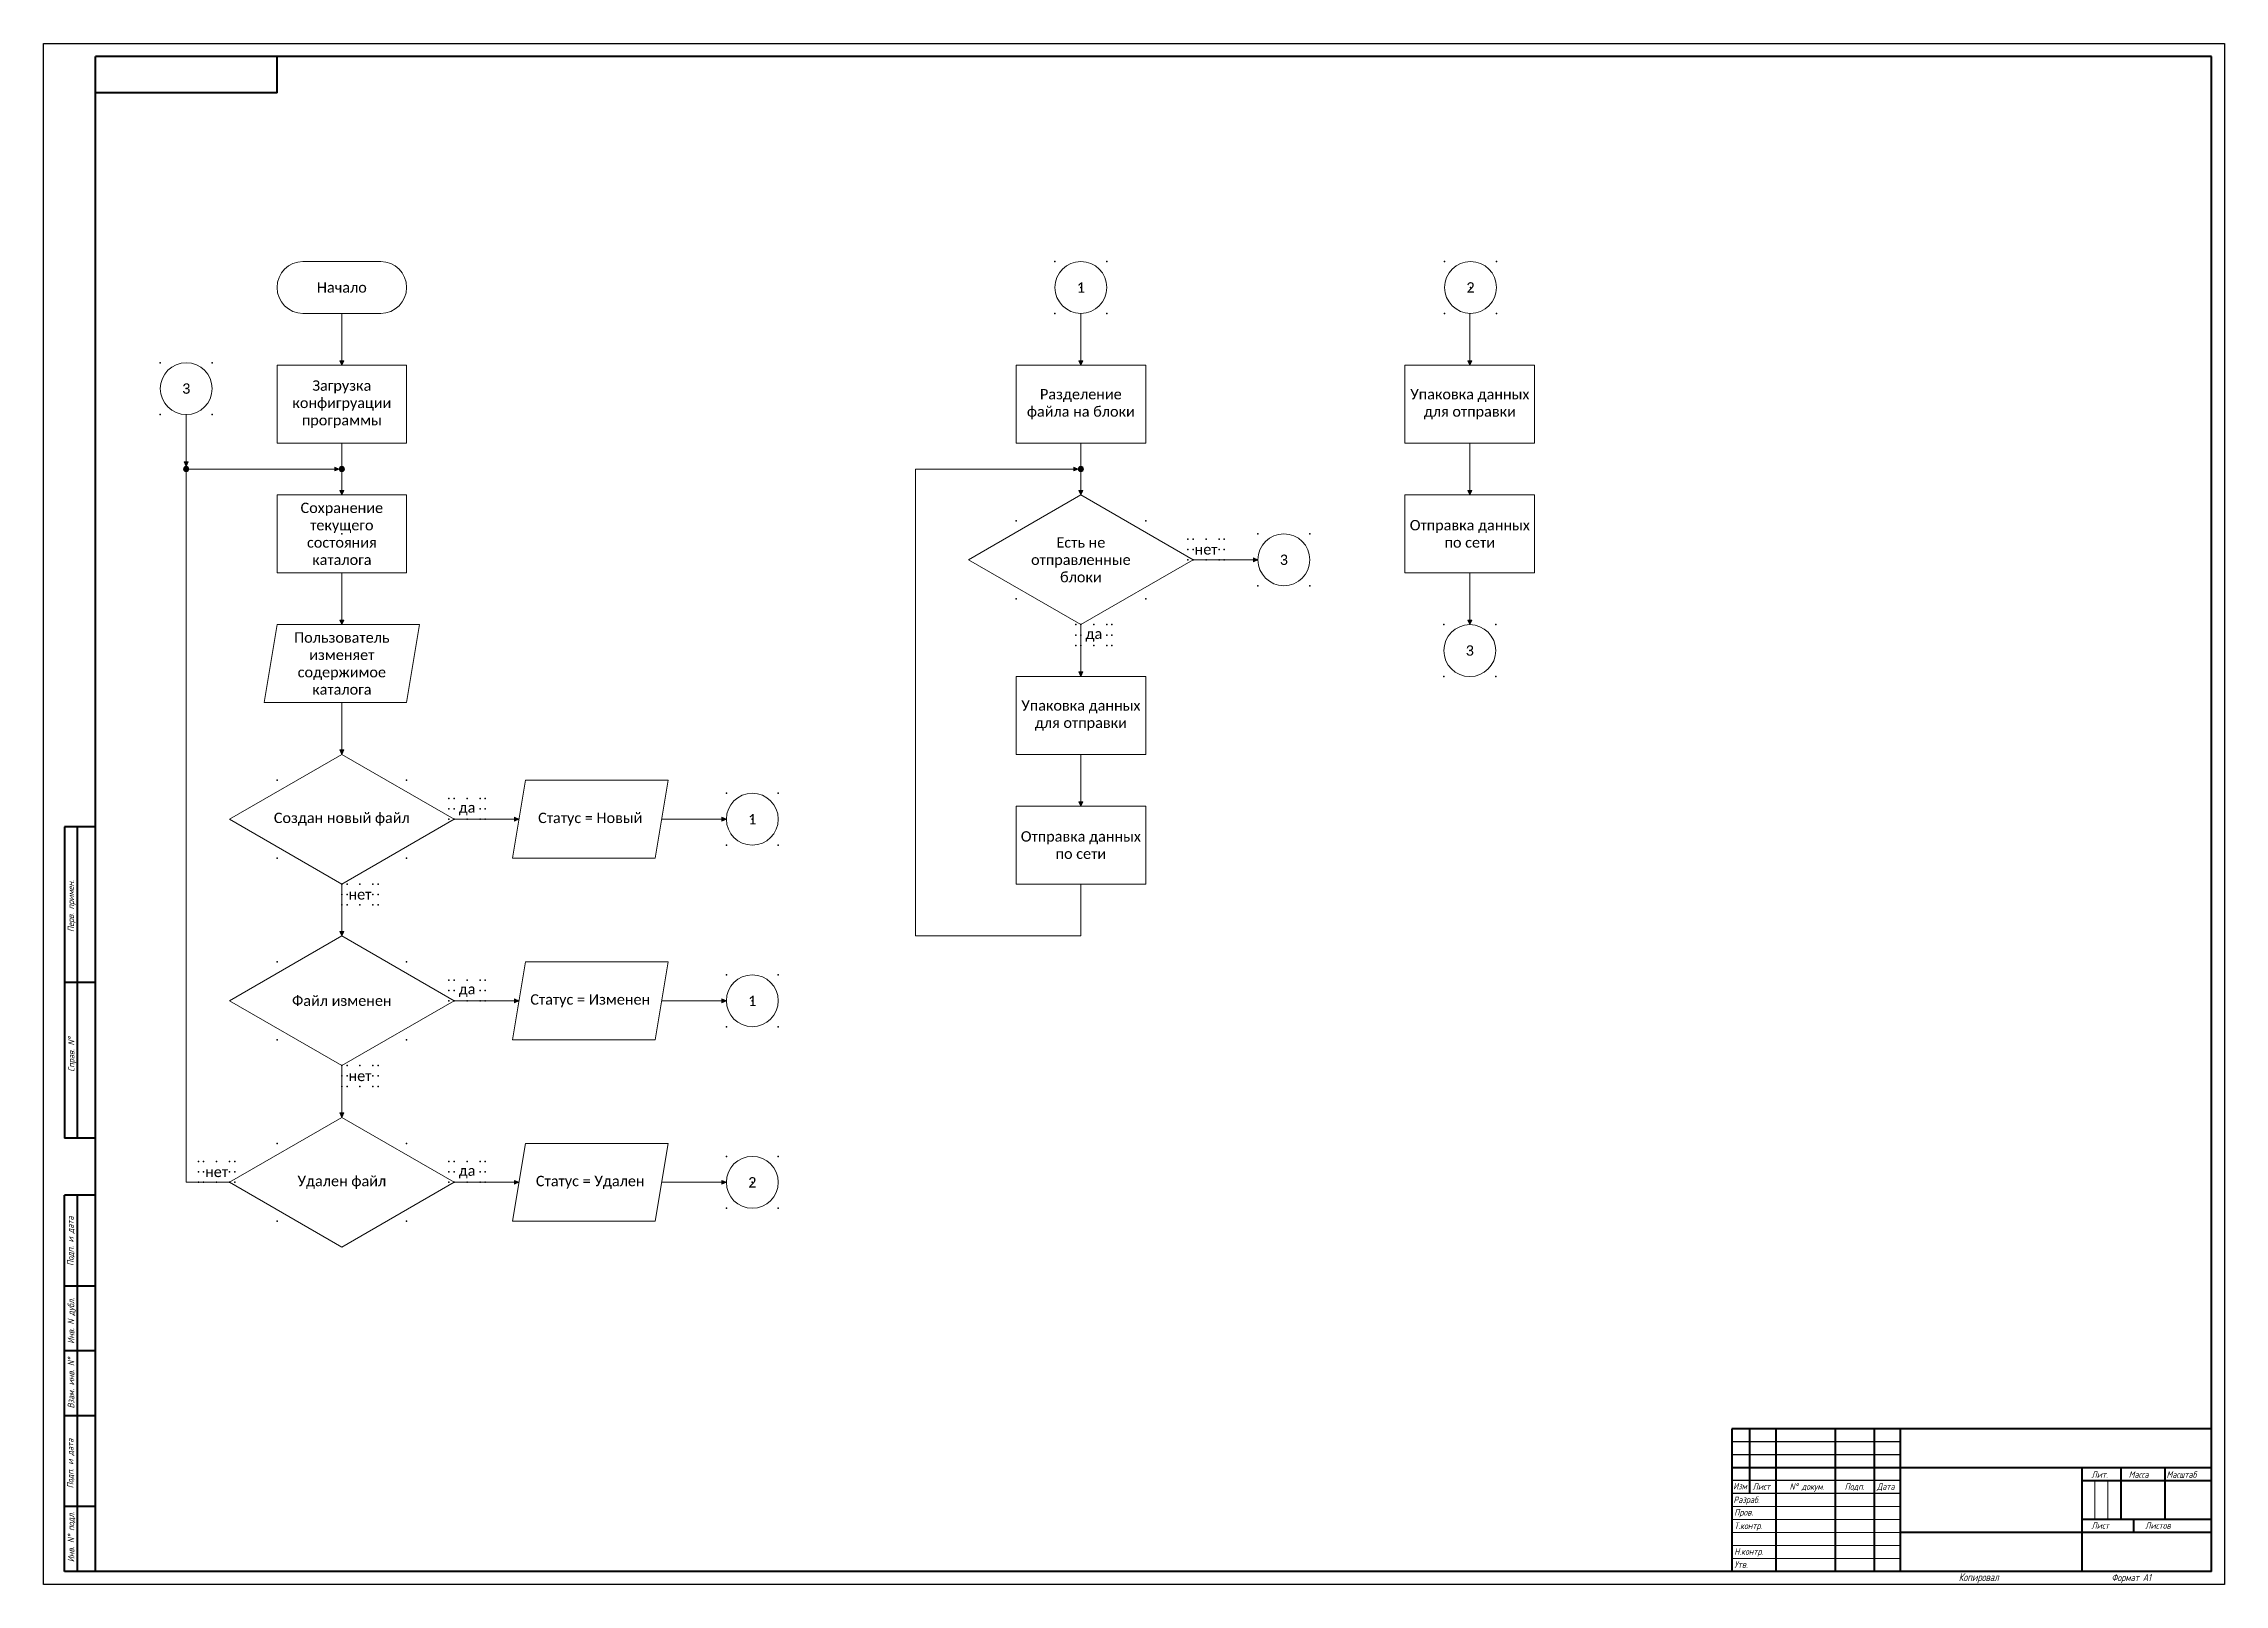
# Model space of a CAD drawing. Extents: x -285 to 556, y -1314 to -720.
import ezdxf

# ---------------------------------------------------------------- set-up
doc = ezdxf.new("R2010")
doc.units = 0
doc.header["$MEASUREMENT"] = 0
doc.layers.get('0').update_dxf_attribs({"linetype": 'CONTINUOUS'})
doc.layers.add('KONTUR', color=7, linetype='CONTINUOUS')
doc.layers.add('Невидимка', color=131, linetype='CONTINUOUS', plot=False)
for name, color, linetype, lineweight in [('Основная', 7, 'CONTINUOUS', 40), ('Схема', 50, 'CONTINUOUS', 20), ('текст', 7, 'CONTINUOUS', 30), ('тонкая', 7, 'CONTINUOUS', 20)]:
    doc.layers.add(name, color=color, linetype=linetype, lineweight=lineweight)
doc.styles.add('стиль1', font='romans.shx', dxfattribs={"width": 0.75, "oblique": 15, "height": 3.5})

msp = doc.modelspace()

# ---------------------------------------------------------------- hatches: boundary and pattern name
at = {"layer": 'Схема'}
h = msp.add_hatch(color=256, dxfattribs=at)
h.dxf.hatch_style = 1
h.paths.add_polyline_path([(-169.51, -842.43), (-170.26, -842.43), (-170.26, -844.18)])
h.paths.add_polyline_path([(-170.26, -842.43), (-171.01, -842.43), (-170.26, -844.18)])
h = msp.add_hatch(color=256, dxfattribs=at)
h.dxf.hatch_style = 1
h.paths.add_polyline_path([(115.49, -842.43), (114.74, -842.43), (114.74, -844.18)])
h.paths.add_polyline_path([(114.74, -842.43), (113.99, -842.43), (114.74, -844.18)])
h = msp.add_hatch(color=256, dxfattribs=at)
h.dxf.hatch_style = 1
h.paths.add_polyline_path([(265.49, -842.43), (264.74, -842.43), (264.74, -844.18)])
h.paths.add_polyline_path([(264.74, -842.43), (263.99, -842.43), (264.74, -844.18)])
h = msp.add_hatch(color=256, dxfattribs=at)
h.dxf.hatch_style = 1
h.paths.add_polyline_path([(-229.51, -881.43), (-230.26, -881.43), (-230.26, -883.18)])
h.paths.add_polyline_path([(-230.26, -881.43), (-231.01, -881.43), (-230.26, -883.18)])
h = msp.add_hatch(color=256, dxfattribs=at)
h.dxf.hatch_style = 1
h.paths.add_polyline_path([(-230.26, -883.18), (-230.26, -885.18, 0.414214), (-229.26, -884.18, 0.414214)])
h.paths.add_polyline_path([(-230.26, -883.18, 0.414214), (-231.26, -884.18, 0.414214), (-230.26, -885.18)])
h = msp.add_hatch(color=256, dxfattribs=at)
h.dxf.hatch_style = 1
h.paths.add_polyline_path([(-173.01, -883.43), (-173.01, -884.18), (-171.26, -884.18)])
h.paths.add_polyline_path([(-173.01, -884.18), (-173.01, -884.93), (-171.26, -884.18)])
h = msp.add_hatch(color=256, dxfattribs=at)
h.dxf.hatch_style = 1
h.paths.add_polyline_path([(-170.26, -883.18), (-170.26, -885.18, 0.414214), (-169.26, -884.18, 0.414214)])
h.paths.add_polyline_path([(-170.26, -883.18, 0.414214), (-171.26, -884.18, 0.414214), (-170.26, -885.18)])
h = msp.add_hatch(color=256, dxfattribs=at)
h.dxf.hatch_style = 1
h.paths.add_polyline_path([(111.99, -883.43), (111.99, -884.18), (113.74, -884.18)])
h.paths.add_polyline_path([(111.99, -884.18), (111.99, -884.93), (113.74, -884.18)])
h = msp.add_hatch(color=256, dxfattribs=at)
h.dxf.hatch_style = 1
h.paths.add_polyline_path([(114.74, -883.18), (114.74, -885.18, 0.414214), (115.74, -884.18, 0.414214)])
h.paths.add_polyline_path([(114.74, -883.18, 0.414214), (113.74, -884.18, 0.414214), (114.74, -885.18)])
h = msp.add_hatch(color=256, dxfattribs=at)
h.dxf.hatch_style = 1
h.paths.add_polyline_path([(-169.51, -892.43), (-170.26, -892.43), (-170.26, -894.18)])
h.paths.add_polyline_path([(-170.26, -892.43), (-171.01, -892.43), (-170.26, -894.18)])
h = msp.add_hatch(color=256, dxfattribs=at)
h.dxf.hatch_style = 1
h.paths.add_polyline_path([(115.49, -892.43), (114.74, -892.43), (114.74, -894.18)])
h.paths.add_polyline_path([(114.74, -892.43), (113.99, -892.43), (114.74, -894.18)])
h = msp.add_hatch(color=256, dxfattribs=at)
h.dxf.hatch_style = 1
h.paths.add_polyline_path([(265.49, -892.43), (264.74, -892.43), (264.74, -894.18)])
h.paths.add_polyline_path([(264.74, -892.43), (263.99, -892.43), (264.74, -894.18)])
h = msp.add_hatch(color=256, dxfattribs=at)
h.dxf.hatch_style = 1
h.paths.add_polyline_path([(181.29, -918.43), (181.29, -919.18), (183.04, -919.18)])
h.paths.add_polyline_path([(181.29, -919.18), (181.29, -919.93), (183.04, -919.18)])
h = msp.add_hatch(color=256, dxfattribs=at)
h.dxf.hatch_style = 1
h.paths.add_polyline_path([(-169.51, -942.43), (-170.26, -942.43), (-170.26, -944.18)])
h.paths.add_polyline_path([(-170.26, -942.43), (-171.01, -942.43), (-170.26, -944.18)])
h = msp.add_hatch(color=256, dxfattribs=at)
h.dxf.hatch_style = 1
h.paths.add_polyline_path([(265.49, -942.43), (264.74, -942.43), (264.74, -944.18)])
h.paths.add_polyline_path([(264.74, -942.43), (263.99, -942.43), (264.74, -944.18)])
h = msp.add_hatch(color=256, dxfattribs=at)
h.dxf.hatch_style = 1
h.paths.add_polyline_path([(115.49, -962.43), (114.74, -962.43), (114.74, -964.18)])
h.paths.add_polyline_path([(114.74, -962.43), (113.99, -962.43), (114.74, -964.18)])
h = msp.add_hatch(color=256, dxfattribs=at)
h.dxf.hatch_style = 1
h.paths.add_polyline_path([(-169.51, -992.43), (-170.26, -992.43), (-170.26, -994.18)])
h.paths.add_polyline_path([(-170.26, -992.43), (-171.01, -992.43), (-170.26, -994.18)])
h = msp.add_hatch(color=256, dxfattribs=at)
h.dxf.hatch_style = 1
h.paths.add_polyline_path([(115.49, -1012.43), (114.74, -1012.43), (114.74, -1014.18)])
h.paths.add_polyline_path([(114.74, -1012.43), (113.99, -1012.43), (114.74, -1014.18)])
h = msp.add_hatch(color=256, dxfattribs=at)
h.dxf.hatch_style = 1
h.paths.add_polyline_path([(-103.71, -1018.43), (-103.71, -1019.18), (-101.96, -1019.18)])
h.paths.add_polyline_path([(-103.71, -1019.18), (-103.71, -1019.93), (-101.96, -1019.18)])
h = msp.add_hatch(color=256, dxfattribs=at)
h.dxf.hatch_style = 1
h.paths.add_polyline_path([(-23.71, -1018.43), (-23.71, -1019.18), (-21.96, -1019.18)])
h.paths.add_polyline_path([(-23.71, -1019.18), (-23.71, -1019.93), (-21.96, -1019.18)])
h = msp.add_hatch(color=256, dxfattribs=at)
h.dxf.hatch_style = 1
h.paths.add_polyline_path([(-169.51, -1062.43), (-170.26, -1062.43), (-170.26, -1064.18)])
h.paths.add_polyline_path([(-170.26, -1062.43), (-171.01, -1062.43), (-170.26, -1064.18)])
h = msp.add_hatch(color=256, dxfattribs=at)
h.dxf.hatch_style = 1
h.paths.add_polyline_path([(-103.71, -1088.43), (-103.71, -1089.18), (-101.96, -1089.18)])
h.paths.add_polyline_path([(-103.71, -1089.18), (-103.71, -1089.93), (-101.96, -1089.18)])
h = msp.add_hatch(color=256, dxfattribs=at)
h.dxf.hatch_style = 1
h.paths.add_polyline_path([(-23.71, -1088.43), (-23.71, -1089.18), (-21.96, -1089.18)])
h.paths.add_polyline_path([(-23.71, -1089.18), (-23.71, -1089.93), (-21.96, -1089.18)])
h = msp.add_hatch(color=256, dxfattribs=at)
h.dxf.hatch_style = 1
h.paths.add_polyline_path([(-169.51, -1132.43), (-170.26, -1132.43), (-170.26, -1134.18)])
h.paths.add_polyline_path([(-170.26, -1132.43), (-171.01, -1132.43), (-170.26, -1134.18)])
h = msp.add_hatch(color=256, dxfattribs=at)
h.dxf.hatch_style = 1
h.paths.add_polyline_path([(-103.71, -1158.43), (-103.71, -1159.18), (-101.96, -1159.18)])
h.paths.add_polyline_path([(-103.71, -1159.18), (-103.71, -1159.93), (-101.96, -1159.18)])
h = msp.add_hatch(color=256, dxfattribs=at)
h.dxf.hatch_style = 1
h.paths.add_polyline_path([(-23.71, -1158.43), (-23.71, -1159.18), (-21.96, -1159.18)])
h.paths.add_polyline_path([(-23.71, -1159.18), (-23.71, -1159.93), (-21.96, -1159.18)])

# ---------------------------------------------------------------- linework, layer by layer
for p, q in [((430.74, -1259.18), (365.74, -1259.18)), ((430.74, -1264.18), (365.74, -1264.18)), ((430.74, -1274.18), (365.74, -1274.18)), ((430.74, -1279.18), (365.74, -1279.18)), ((500.74, -1309.18), (500.74, -1309.18))]:
    msp.add_line(p, q)
at = {"layer": 'KONTUR'}
for p, q in [((-285.26, -1314.18), (-285.26, -720.18)), ((-285.26, -720.18), (555.74, -720.18)), ((555.74, -720.18), (555.74, -1314.18)), ((555.74, -1314.18), (-285.26, -1314.18))]:
    msp.add_line(p, q, dxfattribs=at)
at = {"layer": 'Невидимка'}
for p in [(104.74, -804.18), (124.74, -804.18), (255.02, -804.18), (275.02, -804.18), (114.74, -814.18), (114.74, -814.18), (265.02, -814.18), (265.02, -814.18), (104.74, -824.18), (124.74, -824.18), (255.02, -824.18), (275.02, -824.18), (-240.26, -843.18), (-220.26, -843.18), (-230.26, -853.18), (-230.26, -853.18), (-240.26, -863.18), (-220.26, -863.18), (89.74, -904.18), (139.74, -904.18), (-170.26, -909.18), (156.04, -911.18), (156.04, -915.18), (158.04, -911.18), (158.04, -915.18), (163.04, -911.18), (168.04, -911.18), (168.04, -915.18), (170.04, -911.18), (170.04, -915.18), (183.04, -909.18), (203.04, -909.18), (114.74, -919.18), (156.04, -919.18), (158.04, -919.18), (163.04, -919.18), (168.04, -919.18), (170.04, -919.18), (193.04, -919.18), (193.04, -919.18), (183.04, -929.18), (203.04, -929.18), (89.74, -934.18), (139.74, -934.18), (112.74, -944.18), (112.74, -948.18), (114.74, -944.18), (114.74, -948.18), (119.74, -944.18), (124.74, -944.18), (124.74, -948.18), (126.74, -944.18), (126.74, -948.18), (254.74, -944.18), (274.74, -944.18), (112.74, -952.18), (114.74, -952.18), (119.74, -952.18), (124.74, -952.18), (126.74, -952.18), (264.74, -954.18), (264.74, -954.18), (254.74, -964.18), (274.74, -964.18), (-195.26, -1004.18), (-145.26, -1004.18), (-21.96, -1009.18), (-1.96, -1009.18), (-128.96, -1011.18), (-128.96, -1015.18), (-126.96, -1011.18), (-126.96, -1015.18), (-121.96, -1011.18), (-116.96, -1011.18), (-116.96, -1015.18), (-114.96, -1011.18), (-114.96, -1015.18), (-170.26, -1019.18), (-128.96, -1019.18), (-126.96, -1019.18), (-121.96, -1019.18), (-116.96, -1019.18), (-114.96, -1019.18), (-11.96, -1019.18), (-11.96, -1019.18), (-195.26, -1034.18), (-145.26, -1034.18), (-21.96, -1029.18), (-1.96, -1029.18), (-170.26, -1044.18), (-170.26, -1048.18), (-168.26, -1044.18), (-168.26, -1048.18), (-163.26, -1044.18), (-158.26, -1044.18), (-158.26, -1048.18), (-156.26, -1044.18), (-156.26, -1048.18), (-170.26, -1052.18), (-168.26, -1052.18), (-163.26, -1052.18), (-158.26, -1052.18), (-156.26, -1052.18), (-195.26, -1074.18), (-145.26, -1074.18), (-128.96, -1081.18), (-126.96, -1081.18), (-121.96, -1081.18), (-116.96, -1081.18), (-114.96, -1081.18), (-21.96, -1079.18), (-1.96, -1079.18), (-170.26, -1089.18), (-128.96, -1085.18), (-128.96, -1089.18), (-126.96, -1085.18), (-126.96, -1089.18), (-121.96, -1089.18), (-116.96, -1085.18), (-116.96, -1089.18), (-114.96, -1085.18), (-114.96, -1089.18), (-11.96, -1089.18), (-11.96, -1089.18), (-21.96, -1099.18), (-1.96, -1099.18), (-195.26, -1104.18), (-145.26, -1104.18), (-170.26, -1114.18), (-170.26, -1118.18), (-168.26, -1114.18), (-168.26, -1118.18), (-163.26, -1114.18), (-158.26, -1114.18), (-158.26, -1118.18), (-156.26, -1114.18), (-156.26, -1118.18), (-170.26, -1122.18), (-168.26, -1122.18), (-163.26, -1122.18), (-158.26, -1122.18), (-156.26, -1122.18), (-225.57, -1151.18), (-223.57, -1151.18), (-218.57, -1151.18), (-213.57, -1151.18), (-211.57, -1151.18), (-195.26, -1144.18), (-145.26, -1144.18), (-128.96, -1151.18), (-126.96, -1151.18), (-121.96, -1151.18), (-116.96, -1151.18), (-114.96, -1151.18), (-21.96, -1149.18), (-1.96, -1149.18), (-225.57, -1155.18), (-225.57, -1159.18), (-223.57, -1155.18), (-223.57, -1159.18), (-218.57, -1159.18), (-213.57, -1155.18), (-213.57, -1159.18), (-211.57, -1155.18), (-211.57, -1159.18), (-170.26, -1159.18), (-128.96, -1155.18), (-128.96, -1159.18), (-126.96, -1155.18), (-126.96, -1159.18), (-121.96, -1159.18), (-116.96, -1155.18), (-116.96, -1159.18), (-114.96, -1155.18), (-114.96, -1159.18), (-11.96, -1159.18), (-11.96, -1159.18), (-195.26, -1174.18), (-145.26, -1174.18), (-21.96, -1169.18), (-1.96, -1169.18)]:
    msp.add_point(p, dxfattribs=at)
at = {"layer": 'Основная'}
for p, q in [((-265.26, -1269.18), (-265.26, -725.18)), ((550.74, -725.18), (-265.26, -725.18)), ((-195.26, -739.18), (-195.26, -725.18)), ((550.74, -1309.18), (550.74, -725.18)), ((-195.26, -739.18), (-265.26, -739.18)), ((-277.26, -1022.18), (-277.26, -1142.18)), ((-265.26, -1022.18), (-277.26, -1022.18)), ((-272.26, -1142.18), (-272.26, -1022.18)), ((-265.26, -1082.18), (-277.26, -1082.18)), ((-265.26, -1142.18), (-277.26, -1142.18)), ((-277.26, -1309.18), (-277.26, -1164.18)), ((-265.26, -1164.18), (-277.26, -1164.18)), ((-272.26, -1309.18), (-272.26, -1164.18)), ((-265.26, -1199.18), (-277.26, -1199.18)), ((-265.26, -1224.18), (-277.26, -1224.18)), ((-265.26, -1249.18), (-277.26, -1249.18)), ((365.74, -1254.18), (365.74, -1309.18)), ((550.74, -1254.18), (365.74, -1254.18)), ((372.74, -1279.18), (372.74, -1254.18)), ((382.74, -1254.18), (382.74, -1309.18)), ((405.74, -1309.18), (405.74, -1254.18)), ((420.74, -1254.18), (420.74, -1309.18)), ((430.74, -1254.18), (430.74, -1309.18)), ((-265.26, -1309.18), (-265.26, -1269.18)), ((365.74, -1269.18), (550.74, -1269.18)), ((500.74, -1269.18), (500.74, -1309.18)), ((515.74, -1269.18), (515.74, -1289.18)), ((532.74, -1269.18), (532.74, -1289.18)), ((500.74, -1274.18), (550.74, -1274.18)), ((-265.26, -1284.18), (-277.26, -1284.18)), ((550.74, -1294.18), (430.74, -1294.18)), ((550.74, -1289.18), (500.74, -1289.18)), ((520.74, -1289.18), (520.74, -1294.18)), ((550.74, -1309.18), (-277.26, -1309.18))]:
    msp.add_line(p, q, dxfattribs=at)
at = {"layer": 'Схема'}
for p, q in [((-185.26, -804.18), (-155.26, -804.18)), ((-185.26, -824.18), (-155.26, -824.18)), ((-170.26, -824.18), (-170.26, -844.18)), ((114.74, -824.18), (114.74, -844.18)), ((264.74, -824.18), (264.74, -844.18)), ((-195.26, -844.18), (-145.26, -844.18)), ((-195.26, -874.18), (-195.26, -844.18)), ((-171.01, -842.43), (-170.26, -844.18)), ((-171.01, -842.43), (-169.51, -842.43)), ((-169.51, -842.43), (-170.26, -844.18)), ((-145.26, -844.18), (-145.26, -874.18)), ((89.74, -844.18), (139.74, -844.18)), ((89.74, -874.18), (89.74, -844.18)), ((113.99, -842.43), (114.74, -844.18)), ((113.99, -842.43), (115.49, -842.43)), ((115.49, -842.43), (114.74, -844.18)), ((139.74, -844.18), (139.74, -874.18)), ((239.74, -844.18), (289.74, -844.18)), ((239.74, -874.18), (239.74, -844.18)), ((263.99, -842.43), (264.74, -844.18)), ((263.99, -842.43), (265.49, -842.43)), ((265.49, -842.43), (264.74, -844.18)), ((289.74, -844.18), (289.74, -874.18)), ((-230.26, -863.18), (-230.26, -883.18)), ((-145.26, -874.18), (-195.26, -874.18)), ((-170.26, -874.18), (-170.26, -894.18)), ((139.74, -874.18), (89.74, -874.18)), ((114.74, -874.18), (114.74, -894.18)), ((289.74, -874.18), (239.74, -874.18)), ((264.74, -874.18), (264.74, -894.18)), ((-231.01, -881.43), (-230.26, -883.18)), ((-231.01, -881.43), (-229.51, -881.43)), ((-229.51, -881.43), (-230.26, -883.18)), ((-170.26, -884.18), (-230.26, -884.18)), ((-230.26, -884.18), (-230.26, -1159.18)), ((-173.01, -883.43), (-171.26, -884.18)), ((-173.01, -884.93), (-173.01, -883.43)), ((-173.01, -884.93), (-171.26, -884.18)), ((50.91, -884.18), (113.74, -884.18)), ((50.91, -1064.18), (50.91, -884.18)), ((111.99, -883.43), (113.74, -884.18)), ((111.99, -884.93), (111.99, -883.43)), ((111.99, -884.93), (113.74, -884.18)), ((-195.26, -894.18), (-145.26, -894.18)), ((-195.26, -924.18), (-195.26, -894.18)), ((-171.01, -892.43), (-170.26, -894.18)), ((-171.01, -892.43), (-169.51, -892.43)), ((-169.51, -892.43), (-170.26, -894.18)), ((-145.26, -894.18), (-145.26, -924.18)), ((114.74, -894.18), (71.43, -919.18)), ((113.99, -892.43), (114.74, -894.18)), ((113.99, -892.43), (115.49, -892.43)), ((115.49, -892.43), (114.74, -894.18)), ((114.74, -894.18), (158.04, -919.18)), ((239.74, -894.18), (289.74, -894.18)), ((239.74, -924.18), (239.74, -894.18)), ((263.99, -892.43), (264.74, -894.18)), ((263.99, -892.43), (265.49, -892.43)), ((265.49, -892.43), (264.74, -894.18)), ((289.74, -894.18), (289.74, -924.18)), ((-145.26, -924.18), (-195.26, -924.18)), ((-170.26, -924.18), (-170.26, -944.18)), ((114.74, -944.18), (71.43, -919.18)), ((114.74, -944.18), (158.04, -919.18)), ((158.04, -919.18), (183.04, -919.18)), ((181.29, -918.43), (183.04, -919.18)), ((181.29, -919.93), (181.29, -918.43)), ((181.29, -919.93), (183.04, -919.18)), ((289.74, -924.18), (239.74, -924.18)), ((264.74, -924.18), (264.74, -944.18)), ((-200.26, -974.18), (-195.26, -944.18)), ((-195.26, -944.18), (-145.26, -944.18)), ((-171.01, -942.43), (-170.26, -944.18)), ((-171.01, -942.43), (-169.51, -942.43)), ((-169.51, -942.43), (-170.26, -944.18)), ((-145.26, -944.18), (-140.26, -944.18)), ((-140.26, -944.18), (-145.26, -974.18)), ((114.74, -944.18), (114.74, -964.18)), ((263.99, -942.43), (264.74, -944.18)), ((263.99, -942.43), (265.49, -942.43)), ((265.49, -942.43), (264.74, -944.18)), ((89.74, -964.18), (139.74, -964.18)), ((89.74, -994.18), (89.74, -964.18)), ((113.99, -962.43), (114.74, -964.18)), ((113.99, -962.43), (115.49, -962.43)), ((115.49, -962.43), (114.74, -964.18)), ((139.74, -964.18), (139.74, -994.18)), ((-195.26, -974.18), (-200.26, -974.18)), ((-145.26, -974.18), (-195.26, -974.18)), ((-170.26, -974.18), (-170.26, -994.18)), ((-170.26, -994.18), (-213.57, -1019.18)), ((-171.01, -992.43), (-170.26, -994.18)), ((-171.01, -992.43), (-169.51, -992.43)), ((-169.51, -992.43), (-170.26, -994.18)), ((-170.26, -994.18), (-126.96, -1019.18)), ((139.74, -994.18), (89.74, -994.18)), ((114.74, -994.18), (114.74, -1014.18)), ((-104.46, -1034.18), (-99.46, -1004.18)), ((-99.46, -1004.18), (-49.46, -1004.18)), ((-49.46, -1004.18), (-44.46, -1004.18)), ((-44.46, -1004.18), (-49.46, -1034.18)), ((89.74, -1014.18), (139.74, -1014.18)), ((89.74, -1044.18), (89.74, -1014.18)), ((113.99, -1012.43), (114.74, -1014.18)), ((113.99, -1012.43), (115.49, -1012.43)), ((115.49, -1012.43), (114.74, -1014.18)), ((139.74, -1014.18), (139.74, -1044.18)), ((-170.26, -1044.18), (-213.57, -1019.18)), ((-170.26, -1044.18), (-126.96, -1019.18)), ((-126.96, -1019.18), (-101.96, -1019.18)), ((-103.71, -1018.43), (-101.96, -1019.18)), ((-103.71, -1019.93), (-103.71, -1018.43)), ((-103.71, -1019.93), (-101.96, -1019.18)), ((-46.96, -1019.18), (-21.96, -1019.18)), ((-23.71, -1018.43), (-21.96, -1019.18)), ((-23.71, -1019.93), (-23.71, -1018.43)), ((-23.71, -1019.93), (-21.96, -1019.18)), ((-99.46, -1034.18), (-104.46, -1034.18)), ((-49.46, -1034.18), (-99.46, -1034.18)), ((-170.26, -1044.18), (-170.26, -1064.18)), ((139.74, -1044.18), (89.74, -1044.18)), ((114.74, -1044.18), (114.74, -1064.18)), ((-170.26, -1064.18), (-213.57, -1089.18)), ((-171.01, -1062.43), (-170.26, -1064.18)), ((-171.01, -1062.43), (-169.51, -1062.43)), ((-169.51, -1062.43), (-170.26, -1064.18)), ((-170.26, -1064.18), (-126.96, -1089.18)), ((114.74, -1064.18), (50.91, -1064.18)), ((-104.46, -1104.18), (-99.46, -1074.18)), ((-99.46, -1074.18), (-49.46, -1074.18)), ((-49.46, -1074.18), (-44.46, -1074.18)), ((-44.46, -1074.18), (-49.46, -1104.18)), ((-170.26, -1114.18), (-213.57, -1089.18)), ((-170.26, -1114.18), (-126.96, -1089.18)), ((-126.96, -1089.18), (-101.96, -1089.18)), ((-103.71, -1088.43), (-101.96, -1089.18)), ((-103.71, -1089.93), (-103.71, -1088.43)), ((-103.71, -1089.93), (-101.96, -1089.18)), ((-46.96, -1089.18), (-21.96, -1089.18)), ((-23.71, -1088.43), (-21.96, -1089.18)), ((-23.71, -1089.93), (-23.71, -1088.43)), ((-23.71, -1089.93), (-21.96, -1089.18)), ((-99.46, -1104.18), (-104.46, -1104.18)), ((-49.46, -1104.18), (-99.46, -1104.18)), ((-170.26, -1114.18), (-170.26, -1134.18)), ((-170.26, -1134.18), (-213.57, -1159.18)), ((-171.01, -1132.43), (-170.26, -1134.18)), ((-171.01, -1132.43), (-169.51, -1132.43)), ((-169.51, -1132.43), (-170.26, -1134.18)), ((-170.26, -1134.18), (-126.96, -1159.18)), ((-104.46, -1174.18), (-99.46, -1144.18)), ((-99.46, -1144.18), (-49.46, -1144.18)), ((-49.46, -1144.18), (-44.46, -1144.18)), ((-44.46, -1144.18), (-49.46, -1174.18)), ((-213.57, -1159.18), (-230.26, -1159.18)), ((-170.26, -1184.18), (-213.57, -1159.18)), ((-170.26, -1184.18), (-126.96, -1159.18)), ((-126.96, -1159.18), (-101.96, -1159.18)), ((-103.71, -1158.43), (-101.96, -1159.18)), ((-103.71, -1159.93), (-103.71, -1158.43)), ((-103.71, -1159.93), (-101.96, -1159.18)), ((-46.96, -1159.18), (-21.96, -1159.18)), ((-23.71, -1158.43), (-21.96, -1159.18)), ((-23.71, -1159.93), (-23.71, -1158.43)), ((-23.71, -1159.93), (-21.96, -1159.18)), ((-99.46, -1174.18), (-104.46, -1174.18)), ((-49.46, -1174.18), (-99.46, -1174.18))]:
    msp.add_line(p, q, dxfattribs=at)
for centre, radius in [((114.74, -814.18), 10), ((265.02, -814.18), 10), ((-230.26, -853.18), 10), ((-230.26, -884.18), 1), ((-170.26, -884.18), 1), ((114.74, -884.18), 1), ((193.04, -919.18), 10), ((264.74, -954.18), 10), ((-11.96, -1019.18), 10), ((-11.96, -1089.18), 10), ((-11.96, -1159.18), 10)]:
    msp.add_circle(centre, radius, dxfattribs=at)
for centre, start, end in [((-185.26, -814.18), 90, 270), ((-155.26, -814.18), 270, 90)]:
    msp.add_arc(centre, 10, start, end, dxfattribs=at)
at = {"layer": 'тонкая'}
for p, q in [((505.72, -1274.39), (505.72, -1289.18)), ((510.8, -1274.39), (510.8, -1289.18)), ((365.74, -1284.18), (430.74, -1284.18)), ((430.74, -1289.18), (365.74, -1289.18)), ((430.74, -1294.18), (365.74, -1294.18))]:
    msp.add_line(p, q, dxfattribs=at)
for points in [[(365.74, -1299.18), (430.74, -1299.18)], [(365.74, -1304.18), (430.74, -1304.18)]]:
    msp.add_lwpolyline(points, dxfattribs=at)

# ---------------------------------------------------------------- texts
at = {"layer": 'Схема', "char_height": 4, "attachment_point": 5}
for s, width, insert in [('{\\fCalibri|b0|i0|c204|p34;Начало}', 30, (-170.26, -814.18)), ('{\\fCalibri|b0|i0|c204|p34;1}', 20, (114.74, -814.18)), ('{\\fCalibri|b0|i0|c204|p34;2}', 20, (265.02, -814.18)), ('{\\fCalibri|b0|i0|c204|p34;3}', 20, (-230.26, -853.18)), ('{\\fCalibri|b0|i0|c204|p34;Загрузка конфигруации программы}', 50, (-170.26, -859.18)), ('{\\fCalibri|b0|i0|c204|p34;Разделение \\Pфайла на блоки}', 50, (114.74, -859.18)), ('{\\fCalibri|b0|i0|c204|p34;Упаковка данных для отправки}', 50, (264.74, -859.18)), ('{\\fCalibri|b0|i0|c204|p34;Сохранение текущего состояния каталога}', 50, (-170.26, -909.18)), ('{\\fCalibri|b0|i0|c204|p34;Отправка данных по сети}', 50, (264.74, -909.18)), ('{\\fCalibri|b0|i0|c204|p34;Есть не отправленные блоки}', 50, (114.74, -919.18)), ('{\\fCalibri|b0|i0|c204|p34;нет}', 10, (163.04, -915.18)), ('{\\fCalibri|b0|i0|c204|p34;3}', 20, (193.04, -919.18)), ('{\\fCalibri|b0|i0|c204|p34;Пользователь изменяет содержимое каталога}', 50, (-170.26, -959.18)), ('{\\fCalibri|b0|i0|c204|p34;да}', 10, (119.74, -948.18)), ('{\\fCalibri|b0|i0|c204|p34;3}', 20, (264.74, -954.18)), ('{\\fCalibri|b0|i0|c204|p34;Упаковка данных для отправки}', 50, (114.74, -979.18)), ('{\\fCalibri|b0|i0|c204|p34;Создан новый файл}', 50, (-170.26, -1019.18)), ('{\\fCalibri|b0|i0|c204|p34;да}', 10, (-121.96, -1015.18)), ('{\\fCalibri|b0|i0|c204|p34;Статус = Новый}', 50, (-74.46, -1019.18)), ('{\\fCalibri|b0|i0|c204|p34;1}', 20, (-11.96, -1019.18)), ('{\\fCalibri|b0|i0|c204|p34;Отправка данных по сети}', 50, (114.74, -1029.18)), ('{\\fCalibri|b0|i0|c204|p34;нет}', 10, (-163.26, -1048.18)), ('{\\fCalibri|b0|i0|c204|p34;да}', 10, (-121.96, -1085.18)), ('{\\fCalibri|b0|i0|c204|p34;Файл изменен}', 50, (-170.26, -1089.18)), ('{\\fCalibri|b0|i0|c204|p34;Статус = Изменен}', 50, (-74.46, -1089.18)), ('{\\fCalibri|b0|i0|c204|p34;1}', 20, (-11.96, -1089.18)), ('{\\fCalibri|b0|i0|c204|p34;нет}', 10, (-163.26, -1118.18)), ('{\\fCalibri|b0|i0|c204|p34;нет}', 10, (-218.57, -1155.18)), ('{\\fCalibri|b0|i0|c204|p34;Удален файл}', 50, (-170.26, -1159.18)), ('{\\fCalibri|b0|i0|c204|p34;да}', 10, (-121.96, -1155.18)), ('{\\fCalibri|b0|i0|c204|p34;Статус = Удален}', 50, (-74.46, -1159.18)), ('{\\fCalibri|b0|i0|c204|p34;2}', 20, (-11.96, -1159.18))]:
    msp.add_mtext_dynamic_manual_height_columns(s, width=width, gutter_width=20, heights=[0], dxfattribs=dict(at, insert=insert))
at = {"layer": 'текст', "style": 'стиль1', "oblique": 15, "width": 0.75}
for s, p in [('Перв. примен.', (-273.51, -1062.67)), ('Справ. N%%d', (-273.36, -1116.55)), ('Подп. и дата', (-273.69, -1191.41)), ('Инв. N дубл.', (-273.45, -1221.43)), ('Взам. инв. N%%d', (-273.45, -1246.36)), ('Подп. и дата', (-273.74, -1277.14)), ('Инв. N%%d подл.', (-273.45, -1305.61))]:
    msp.add_text(s, height=2.5, rotation=90, dxfattribs=at).set_placement(p)
for s, height, p in [('Изм', 2.5, (366.28, -1277.57)), ('Лист', 2.5, (373.76, -1277.72)), ('N%%d докум. ', 2.5, (388.04, -1277.72)), ('Подп.', 2.5, (409.29, -1277.72)), ('Дата', 2.5, (421.74, -1277.72)), ('Лит.', 2.5, (504.45, -1273.11)), ('Масса', 2.5, (518.83, -1273.11)), ('Масштаб', 2.5, (533.42, -1273.11)), ('Разраб.', 2.5, (366.4, -1282.82)), ('Пров.', 2.5, (366.7, -1287.65)), ('Т.контр.', 2.5, (366.7, -1292.84)), ('Лист', 2.5, (504.45, -1292.73)), ('Листов', 2.5, (525.18, -1292.73)), ('Н.контр.', 2.5, (366.7, -1302.77)), ('Утв.', 2.5, (366.7, -1307.79)), ('Копировал', 3, (453.27, -1312.93)), ('Формат А1', 2.75, (512.2, -1312.93))]:
    msp.add_text(s, height=height, dxfattribs=at).set_placement(p)

doc.saveas('drawing.dxf')
